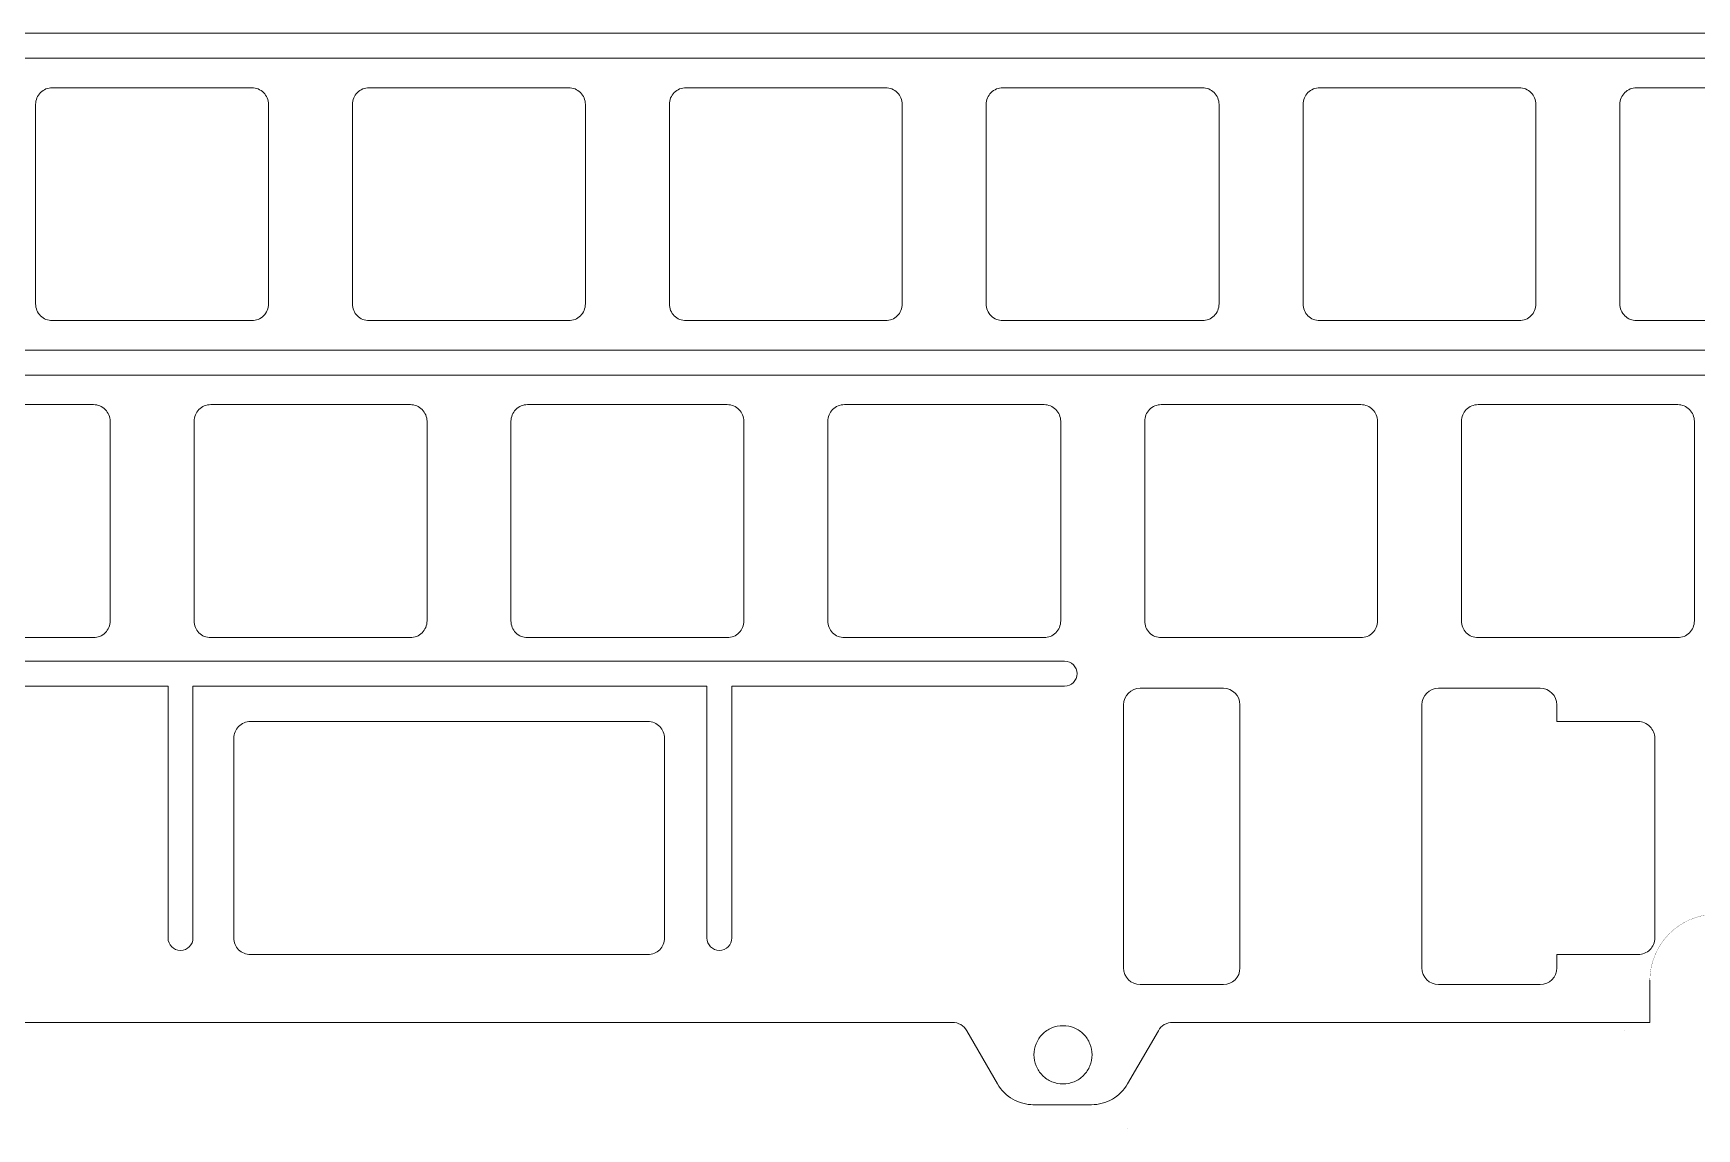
# Model space of a CAD drawing. Header units: millimetres. Extents: x -176 to 176, y -68 to 66.
# Drawn here: x -61.9 to 38.2, y -67.6 to -1.7 of the extents above; entities that cross this region are included whole.
import ezdxf

# ---------------------------------------------------------------- set-up
doc = ezdxf.new("R2010")
doc.units = ezdxf.units.MM
doc.layers.add('KeepOutLayer', color=6, linetype='Continuous')

msp = doc.modelspace()

# ---------------------------------------------------------------- linework, layer by layer
at = {"color": 252, "linetype": 'Continuous', "lineweight": 13}
for p, q in [((-60.72, -5, -1.5), (-48.72, -5, -1.5)), ((-48.72, -5), (-60.72, -5)), ((-60.72, -5), (-60.72, -5, -1.5)), ((-48.72, -5), (-48.72, -5, -1.5)), ((-29.67, -5), (-41.67, -5)), ((-41.67, -5, -1.5), (-29.67, -5, -1.5)), ((-41.67, -5), (-41.67, -5, -1.5)), ((-29.67, -5), (-29.67, -5, -1.5)), ((-10.62, -5), (-22.62, -5)), ((-22.62, -5, -1.5), (-10.62, -5, -1.5)), ((-22.62, -5), (-22.62, -5, -1.5)), ((-10.62, -5), (-10.62, -5, -1.5)), ((-3.57, -5), (-3.57, -5, -1.5)), ((8.43, -5), (-3.57, -5)), ((-3.57, -5, -1.5), (8.43, -5, -1.5)), ((8.43, -5), (8.43, -5, -1.5)), ((27.48, -5), (15.48, -5)), ((15.48, -5, -1.5), (27.48, -5, -1.5)), ((15.48, -5), (15.48, -5, -1.5)), ((27.48, -5), (27.48, -5, -1.5)), ((34.53, -5, -1.5), (46.53, -5, -1.5)), ((34.53, -5), (34.53, -5, -1.5)), ((46.53, -5), (34.53, -5)), ((-61.72, -6), (-61.72, -6, -1.5)), ((-61.72, -6), (-61.72, -18)), ((-61.72, -18, -1.5), (-61.72, -6, -1.5)), ((-47.72, -6), (-47.72, -6, -1.5)), ((-47.72, -6, -1.5), (-47.72, -18, -1.5)), ((-47.72, -18), (-47.72, -6)), ((-42.67, -6), (-42.67, -6, -1.5)), ((-42.67, -6), (-42.67, -18)), ((-42.67, -18, -1.5), (-42.67, -6, -1.5)), ((-28.67, -6), (-28.67, -6, -1.5)), ((-28.67, -6, -1.5), (-28.67, -18, -1.5)), ((-28.67, -18), (-28.67, -6)), ((-23.62, -6), (-23.62, -18)), ((-23.62, -6), (-23.62, -6, -1.5)), ((-23.62, -18, -1.5), (-23.62, -6, -1.5)), ((-9.62, -18), (-9.62, -6)), ((-9.62, -6), (-9.62, -6, -1.5)), ((-9.62, -6, -1.5), (-9.62, -18, -1.5)), ((-4.57, -6), (-4.57, -18)), ((-4.57, -18, -1.5), (-4.57, -6, -1.5)), ((-4.57, -6), (-4.57, -6, -1.5)), ((9.43, -6), (9.43, -6, -1.5)), ((9.43, -6, -1.5), (9.43, -18, -1.5)), ((9.43, -18), (9.43, -6)), ((14.48, -18, -1.5), (14.48, -6, -1.5)), ((14.48, -6), (14.48, -6, -1.5)), ((14.48, -6), (14.48, -18)), ((28.48, -18), (28.48, -6)), ((28.48, -6, -1.5), (28.48, -18, -1.5)), ((28.48, -6), (28.48, -6, -1.5)), ((33.53, -6), (33.53, -18)), ((33.53, -18, -1.5), (33.53, -6, -1.5)), ((33.53, -6), (33.53, -6, -1.5)), ((-61.72, -18), (-61.72, -18, -1.5)), ((-47.72, -18), (-47.72, -18, -1.5)), ((-42.67, -18), (-42.67, -18, -1.5)), ((-28.67, -18), (-28.67, -18, -1.5)), ((-23.62, -18), (-23.62, -18, -1.5)), ((-9.62, -18), (-9.62, -18, -1.5)), ((-4.57, -18), (-4.57, -18, -1.5)), ((9.43, -18), (9.43, -18, -1.5)), ((14.48, -18), (14.48, -18, -1.5)), ((28.48, -18), (28.48, -18, -1.5)), ((33.53, -18), (33.53, -18, -1.5)), ((-60.72, -19), (-48.72, -19)), ((-48.72, -19, -1.5), (-60.72, -19, -1.5)), ((-60.72, -19), (-60.72, -19, -1.5)), ((-48.72, -19), (-48.72, -19, -1.5)), ((-41.67, -19), (-41.67, -19, -1.5)), ((-29.67, -19, -1.5), (-41.67, -19, -1.5)), ((-41.67, -19), (-29.67, -19)), ((-29.67, -19), (-29.67, -19, -1.5)), ((-10.62, -19, -1.5), (-22.62, -19, -1.5)), ((-22.62, -19), (-22.62, -19, -1.5)), ((-22.62, -19), (-10.62, -19)), ((-10.62, -19), (-10.62, -19, -1.5)), ((8.43, -19, -1.5), (-3.57, -19, -1.5)), ((-3.57, -19), (-3.57, -19, -1.5)), ((-3.57, -19), (8.43, -19)), ((8.43, -19), (8.43, -19, -1.5)), ((15.48, -19), (15.48, -19, -1.5)), ((15.48, -19), (27.48, -19)), ((27.48, -19, -1.5), (15.48, -19, -1.5)), ((27.48, -19), (27.48, -19, -1.5)), ((34.53, -19), (34.53, -19, -1.5)), ((46.53, -19, -1.5), (34.53, -19, -1.5)), ((34.53, -19), (46.53, -19)), ((-58.24, -24.05), (-70.24, -24.05)), ((-70.24, -24.05, -1.5), (-58.24, -24.05, -1.5)), ((-58.24, -24.05), (-58.24, -24.05, -1.5)), ((-51.19, -24.05), (-51.19, -24.05, -1.5)), ((-39.19, -24.05), (-51.19, -24.05)), ((-51.19, -24.05, -1.5), (-39.19, -24.05, -1.5)), ((-39.19, -24.05), (-39.19, -24.05, -1.5)), ((-32.14, -24.05), (-32.14, -24.05, -1.5)), ((-32.14, -24.05, -1.5), (-20.14, -24.05, -1.5)), ((-20.14, -24.05), (-32.14, -24.05)), ((-20.14, -24.05), (-20.14, -24.05, -1.5)), ((-13.09, -24.05), (-13.09, -24.05, -1.5)), ((-13.09, -24.05, -1.5), (-1.09, -24.05, -1.5)), ((-1.09, -24.05), (-13.09, -24.05)), ((-1.09, -24.05), (-1.09, -24.05, -1.5)), ((5.96, -24.05, -1.5), (17.96, -24.05, -1.5)), ((5.96, -24.05), (5.96, -24.05, -1.5)), ((17.96, -24.05), (5.96, -24.05)), ((17.96, -24.05), (17.96, -24.05, -1.5)), ((25.01, -24.05, -1.5), (37.01, -24.05, -1.5)), ((25.01, -24.05), (25.01, -24.05, -1.5)), ((37.01, -24.05), (25.01, -24.05)), ((37.01, -24.05), (37.01, -24.05, -1.5)), ((-57.24, -37.05), (-57.24, -25.05)), ((-57.24, -25.05, -1.5), (-57.24, -37.05, -1.5)), ((-57.24, -25.05), (-57.24, -25.05, -1.5)), ((-52.19, -25.05), (-52.19, -25.05, -1.5)), ((-52.19, -25.05), (-52.19, -37.05)), ((-52.19, -37.05, -1.5), (-52.19, -25.05, -1.5)), ((-38.19, -25.05, -1.5), (-38.19, -37.05, -1.5)), ((-38.19, -37.05), (-38.19, -25.05)), ((-38.19, -25.05), (-38.19, -25.05, -1.5)), ((-33.14, -37.05, -1.5), (-33.14, -25.05, -1.5)), ((-33.14, -25.05), (-33.14, -25.05, -1.5)), ((-33.14, -25.05), (-33.14, -37.05)), ((-19.14, -25.05), (-19.14, -25.05, -1.5)), ((-19.14, -25.05, -1.5), (-19.14, -37.05, -1.5)), ((-19.14, -37.05), (-19.14, -25.05)), ((-14.09, -25.05), (-14.09, -25.05, -1.5)), ((-14.09, -25.05), (-14.09, -37.05)), ((-14.09, -37.05, -1.5), (-14.09, -25.05, -1.5)), ((-0.09, -37.05), (-0.09, -25.05)), ((-0.09, -25.05), (-0.09, -25.05, -1.5)), ((-0.09, -25.05, -1.5), (-0.09, -37.05, -1.5)), ((4.96, -37.05, -1.5), (4.96, -25.05, -1.5)), ((4.96, -25.05), (4.96, -37.05)), ((4.96, -25.05), (4.96, -25.05, -1.5)), ((18.96, -37.05), (18.96, -25.05)), ((18.96, -25.05), (18.96, -25.05, -1.5)), ((18.96, -25.05, -1.5), (18.96, -37.05, -1.5)), ((24.01, -37.05, -1.5), (24.01, -25.05, -1.5)), ((24.01, -25.05), (24.01, -37.05)), ((24.01, -25.05), (24.01, -25.05, -1.5)), ((38.01, -37.05), (38.01, -25.05)), ((38.01, -25.05), (38.01, -25.05, -1.5)), ((38.01, -25.05, -1.5), (38.01, -37.05, -1.5)), ((-57.24, -37.05), (-57.24, -37.05, -1.5)), ((-52.19, -37.05), (-52.19, -37.05, -1.5)), ((-38.19, -37.05), (-38.19, -37.05, -1.5)), ((-33.14, -37.05), (-33.14, -37.05, -1.5)), ((-19.14, -37.05), (-19.14, -37.05, -1.5)), ((-14.09, -37.05), (-14.09, -37.05, -1.5)), ((-0.09, -37.05), (-0.09, -37.05, -1.5)), ((4.96, -37.05), (4.96, -37.05, -1.5)), ((18.96, -37.05), (18.96, -37.05, -1.5)), ((24.01, -37.05), (24.01, -37.05, -1.5)), ((38.01, -37.05), (38.01, -37.05, -1.5)), ((-70.24, -38.05), (-58.24, -38.05)), ((-58.24, -38.05, -1.5), (-70.24, -38.05, -1.5)), ((-58.24, -38.05), (-58.24, -38.05, -1.5)), ((-51.19, -38.05), (-51.19, -38.05, -1.5)), ((-39.19, -38.05, -1.5), (-51.19, -38.05, -1.5)), ((-51.19, -38.05), (-39.19, -38.05)), ((-39.19, -38.05), (-39.19, -38.05, -1.5)), ((-20.14, -38.05, -1.5), (-32.14, -38.05, -1.5)), ((-32.14, -38.05), (-32.14, -38.05, -1.5)), ((-32.14, -38.05), (-20.14, -38.05)), ((-20.14, -38.05), (-20.14, -38.05, -1.5)), ((-13.09, -38.05), (-13.09, -38.05, -1.5)), ((-13.09, -38.05), (-1.09, -38.05)), ((-1.09, -38.05, -1.5), (-13.09, -38.05, -1.5)), ((-1.09, -38.05), (-1.09, -38.05, -1.5)), ((17.96, -38.05, -1.5), (5.96, -38.05, -1.5)), ((5.96, -38.05), (5.96, -38.05, -1.5)), ((5.96, -38.05), (17.96, -38.05)), ((17.96, -38.05), (17.96, -38.05, -1.5)), ((25.01, -38.05), (25.01, -38.05, -1.5)), ((25.01, -38.05), (37.01, -38.05)), ((37.01, -38.05, -1.5), (25.01, -38.05, -1.5)), ((37.01, -38.05), (37.01, -38.05, -1.5)), ((4.69, -41.1, -1.5), (9.69, -41.1, -1.5)), ((4.69, -41.1), (9.69, -41.1)), ((4.69, -41.1), (4.69, -41.1, -1.5)), ((9.69, -41.1), (9.69, -41.1, -1.5)), ((22.63, -41.1), (22.63, -41.1, -1.5)), ((22.63, -41.1), (28.74, -41.1)), ((22.63, -41.1, -1.5), (28.74, -41.1, -1.5)), ((28.74, -41.1), (28.74, -41.1, -1.5)), ((3.69, -57.91), (3.69, -42.1)), ((3.69, -42.1), (3.69, -42.1, -1.5)), ((3.69, -57.91, -1.5), (3.69, -42.1, -1.5)), ((10.69, -42.1, -1.5), (10.69, -57.91, -1.5)), ((10.69, -42.1), (10.69, -57.91)), ((10.69, -42.1), (10.69, -42.1, -1.5)), ((21.63, -57.91), (21.63, -42.1)), ((21.63, -57.91, -1.5), (21.63, -42.1, -1.5)), ((21.63, -42.1), (21.63, -42.1, -1.5)), ((29.74, -42.1, -1.5), (29.74, -43.1, -1.5)), ((29.74, -42.1), (29.74, -43.1)), ((29.74, -42.1), (29.74, -42.1, -1.5)), ((-48.81, -43.1, -1.5), (-24.91, -43.1, -1.5)), ((-48.81, -43.1), (-48.81, -43.1, -1.5)), ((-24.91, -43.1), (-48.81, -43.1)), ((-24.91, -43.1), (-24.91, -43.1, -1.5)), ((29.74, -43.1, -1.5), (34.63, -43.1, -1.5)), ((29.74, -43.1), (29.74, -43.1, -1.5)), ((29.74, -43.1), (34.63, -43.1)), ((34.63, -43.1), (34.63, -43.1, -1.5)), ((-49.81, -44.1), (-49.81, -56.1)), ((-49.81, -56.1, -1.5), (-49.81, -44.1, -1.5)), ((-49.81, -44.1), (-49.81, -44.1, -1.5)), ((-23.91, -56.1), (-23.91, -44.1)), ((-23.91, -44.1), (-23.91, -44.1, -1.5)), ((-23.91, -44.1, -1.5), (-23.91, -56.1, -1.5)), ((35.63, -44.1, -1.5), (35.63, -56.1, -1.5)), ((35.63, -44.1), (35.63, -44.1, -1.5)), ((35.63, -44.1), (35.63, -56.1)), ((-49.81, -56.1), (-49.81, -56.1, -1.5)), ((-23.91, -56.1), (-23.91, -56.1, -1.5)), ((35.63, -56.1), (35.63, -56.1, -1.5)), ((-24.91, -57.1, -1.5), (-48.81, -57.1, -1.5)), ((-48.81, -57.1), (-48.81, -57.1, -1.5)), ((-48.81, -57.1), (-24.91, -57.1)), ((-24.91, -57.1), (-24.91, -57.1, -1.5)), ((3.69, -57.91), (3.69, -57.91, -1.5)), ((10.69, -57.91), (10.69, -57.91, -1.5)), ((21.63, -57.91), (21.63, -57.91, -1.5)), ((34.63, -57.1, -1.5), (29.74, -57.1, -1.5)), ((29.74, -57.1), (29.74, -57.1, -1.5)), ((34.63, -57.1), (29.74, -57.1)), ((29.74, -57.1), (29.74, -57.91)), ((29.74, -57.1, -1.5), (29.74, -57.91, -1.5)), ((29.74, -57.91), (29.74, -57.91, -1.5)), ((34.63, -57.1), (34.63, -57.1, -1.5)), ((4.69, -58.91), (4.69, -58.91, -1.5)), ((9.69, -58.91), (4.69, -58.91)), ((9.69, -58.91, -1.5), (4.69, -58.91, -1.5)), ((9.69, -58.91), (9.69, -58.91, -1.5)), ((28.74, -58.91), (22.63, -58.91)), ((22.63, -58.91), (22.63, -58.91, -1.5)), ((28.74, -58.91, -1.5), (22.63, -58.91, -1.5)), ((28.74, -58.91), (28.74, -58.91, -1.5)), ((-6.6, -61.18, -1.5), (-64.31, -61.18)), ((-6.6, -61.18, -1.5), (-6.6, -61.18)), ((-3.89, -64.88, -1.5), (-5.73, -61.68, -1.5)), ((-3.89, -64.88), (-5.73, -61.68)), ((-5.73, -61.68, -1.5), (-5.73, -61.68)), ((5.78, -61.68), (3.93, -64.88)), ((5.78, -61.68, -1.5), (3.93, -64.88, -1.5)), ((33.83, -61.68, -1.5), (33.83, -61.68)), ((34.69, -61.18, -1.5), (34.69, -61.18)), ((-1.7, -63.13), (-1.7, -63.13, -1.5)), ((1.8, -63.13, -1.5), (1.8, -63.13)), ((-3.89, -64.88, -1.5), (-3.89, -64.88)), ((1.76, -66.13, -1.5), (-1.77, -66.13, -1.5)), ((-1.72, -66.13, -1.5), (-1.72, -66.13)), ((3.93, -67.57, -1.5), (3.93, -67.57))]:
    msp.add_line(p, q, dxfattribs=at)
at = {"lineweight": 18}
for points in [[(66.87, -1.73), (-141.68, -1.73)], [(66.87, -3.23), (-141.68, -3.23)], [(65.58, -20.78), (-136.92, -20.78)], [(65.58, -22.28), (-136.92, -22.28)], [(35.33, -58.64), (35.33, -61.18)]]:
    msp.add_lwpolyline(points, dxfattribs=at)
for points, elevation in [([(-73.76, -39.47), (0.14, -39.47)], -0.68), ([(-53.76, -56.1), (-53.76, -40.97), (-73.76, -40.97)], -0.68), ([(-21.36, -56.1), (-21.36, -40.97), (-52.26, -40.97), (-52.26, -56.1)], -0.68), ([(0.14, -40.97), (-19.86, -40.97), (-19.86, -56.1)], -0.68), ([(6.64, -61.18), (35.33, -61.18)], -1.5)]:
    msp.add_lwpolyline(points, dxfattribs=dict(at, elevation=elevation))
for centre, start, end in [((0.14, -40.22, -0.68), 270, 90), ((-53.01, -56.1, -0.68), 180, 0), ((-20.61, -56.1, -0.68), 180, 0)]:
    msp.add_arc(centre, 0.75, start, end, dxfattribs=at)
at = {"color": 252, "linetype": 'Continuous', "lineweight": 13, "extrusion": (0, 0, -1)}
for centre, start, end in [((-4.69, -42.1, 1.5), 0, 90), ((-4.69, -42.1), 0, 90), ((-9.69, -42.1), 90, 180), ((-9.69, -42.1, 1.5), 90, 180), ((-22.63, -42.1, 1.5), 0, 90), ((-22.63, -42.1), 0, 90), ((-28.74, -42.1), 90, 180), ((-28.74, -42.1, 1.5), 90, 180), ((-4.69, -57.91), 270, 0), ((-4.69, -57.91, 1.5), 270, 0), ((-9.69, -57.91), 180, 270), ((-9.69, -57.91, 1.5), 180, 270), ((-22.63, -57.91, 1.5), 270, 0), ((-22.63, -57.91), 270, 0), ((-28.74, -57.91, 1.5), 180, 270), ((-28.74, -57.91), 180, 270)]:
    msp.add_arc(centre, 1, start, end, dxfattribs=at)
at = {"color": 252, "linetype": 'Continuous', "lineweight": 13}
for points, knots in [([(-61.72, -6, -1.5), (-61.72, -5.74, -1.5), (-61.61, -5.48, -1.5), (-61.24, -5.11, -1.5), (-60.98, -5, -1.5), (-60.72, -5, -1.5)], [0, 0, 0, 0, 0.5, 0.5, 1, 1, 1, 1]), ([(-60.72, -5), (-60.98, -5), (-61.24, -5.11), (-61.61, -5.48), (-61.72, -5.74), (-61.72, -6)], [0, 0, 0, 0, 0.5, 0.5, 1, 1, 1, 1]), ([(-47.72, -6), (-47.72, -5.74), (-47.83, -5.48), (-48.2, -5.11), (-48.46, -5), (-48.72, -5)], [0, 0, 0, 0, 0.5, 0.5, 1, 1, 1, 1]), ([(-48.72, -5, -1.5), (-48.46, -5, -1.5), (-48.2, -5.11, -1.5), (-47.83, -5.48, -1.5), (-47.72, -5.74, -1.5), (-47.72, -6, -1.5)], [0, 0, 0, 0, 0.5, 0.5, 1, 1, 1, 1]), ([(-42.67, -6, -1.5), (-42.67, -5.74, -1.5), (-42.56, -5.48, -1.5), (-42.19, -5.11, -1.5), (-41.93, -5, -1.5), (-41.67, -5, -1.5)], [0, 0, 0, 0, 0.5, 0.5, 1, 1, 1, 1]), ([(-41.67, -5), (-41.93, -5), (-42.19, -5.11), (-42.56, -5.48), (-42.67, -5.74), (-42.67, -6)], [0, 0, 0, 0, 0.5, 0.5, 1, 1, 1, 1]), ([(-29.67, -5, -1.5), (-29.41, -5, -1.5), (-29.15, -5.11, -1.5), (-28.78, -5.48, -1.5), (-28.67, -5.74, -1.5), (-28.67, -6, -1.5)], [0, 0, 0, 0, 0.5, 0.5, 1, 1, 1, 1]), ([(-28.67, -6), (-28.67, -5.74), (-28.78, -5.48), (-29.15, -5.11), (-29.41, -5), (-29.67, -5)], [0, 0, 0, 0, 0.5, 0.5, 1, 1, 1, 1]), ([(-22.62, -5), (-22.88, -5), (-23.14, -5.11), (-23.51, -5.48), (-23.62, -5.74), (-23.62, -6)], [0, 0, 0, 0, 0.5, 0.5, 1, 1, 1, 1]), ([(-23.62, -6, -1.5), (-23.62, -5.74, -1.5), (-23.51, -5.48, -1.5), (-23.14, -5.11, -1.5), (-22.88, -5, -1.5), (-22.62, -5, -1.5)], [0, 0, 0, 0, 0.5, 0.5, 1, 1, 1, 1]), ([(-10.62, -5, -1.5), (-10.36, -5, -1.5), (-10.1, -5.11, -1.5), (-9.73, -5.48, -1.5), (-9.62, -5.74, -1.5), (-9.62, -6, -1.5)], [0, 0, 0, 0, 0.5, 0.5, 1, 1, 1, 1]), ([(-9.62, -6), (-9.62, -5.74), (-9.73, -5.48), (-10.1, -5.11), (-10.36, -5), (-10.62, -5)], [0, 0, 0, 0, 0.5, 0.5, 1, 1, 1, 1]), ([(-3.57, -5), (-3.83, -5), (-4.09, -5.11), (-4.46, -5.48), (-4.57, -5.74), (-4.57, -6)], [0, 0, 0, 0, 0.5, 0.5, 1, 1, 1, 1]), ([(-4.57, -6, -1.5), (-4.57, -5.74, -1.5), (-4.46, -5.48, -1.5), (-4.09, -5.11, -1.5), (-3.83, -5, -1.5), (-3.57, -5, -1.5)], [0, 0, 0, 0, 0.5, 0.5, 1, 1, 1, 1]), ([(8.43, -5, -1.5), (8.69, -5, -1.5), (8.95, -5.11, -1.5), (9.32, -5.48, -1.5), (9.43, -5.74, -1.5), (9.43, -6, -1.5)], [0, 0, 0, 0, 0.5, 0.5, 1, 1, 1, 1]), ([(9.43, -6), (9.43, -5.74), (9.32, -5.48), (8.95, -5.11), (8.69, -5), (8.43, -5)], [0, 0, 0, 0, 0.5, 0.5, 1, 1, 1, 1]), ([(14.48, -6, -1.5), (14.48, -5.74, -1.5), (14.59, -5.48, -1.5), (14.96, -5.11, -1.5), (15.22, -5, -1.5), (15.48, -5, -1.5)], [0, 0, 0, 0, 0.5, 0.5, 1, 1, 1, 1]), ([(15.48, -5), (15.22, -5), (14.96, -5.11), (14.59, -5.48), (14.48, -5.74), (14.48, -6)], [0, 0, 0, 0, 0.5, 0.5, 1, 1, 1, 1]), ([(27.48, -5, -1.5), (27.74, -5, -1.5), (28, -5.11, -1.5), (28.37, -5.48, -1.5), (28.48, -5.74, -1.5), (28.48, -6, -1.5)], [0, 0, 0, 0, 0.5, 0.5, 1, 1, 1, 1]), ([(28.48, -6), (28.48, -5.74), (28.37, -5.48), (28, -5.11), (27.74, -5), (27.48, -5)], [0, 0, 0, 0, 0.5, 0.5, 1, 1, 1, 1]), ([(34.53, -5), (34.27, -5), (34.01, -5.11), (33.64, -5.48), (33.53, -5.74), (33.53, -6)], [0, 0, 0, 0, 0.5, 0.5, 1, 1, 1, 1]), ([(33.53, -6, -1.5), (33.53, -5.74, -1.5), (33.64, -5.48, -1.5), (34.01, -5.11, -1.5), (34.27, -5, -1.5), (34.53, -5, -1.5)], [0, 0, 0, 0, 0.5, 0.5, 1, 1, 1, 1]), ([(-61.72, -18), (-61.72, -18.27), (-61.61, -18.53), (-61.24, -18.9), (-60.98, -19), (-60.72, -19)], [0, 0, 0, 0, 0.5, 0.5, 1, 1, 1, 1]), ([(-60.72, -19, -1.5), (-60.98, -19, -1.5), (-61.24, -18.9, -1.5), (-61.61, -18.53, -1.5), (-61.72, -18.27, -1.5), (-61.72, -18, -1.5)], [0, 0, 0, 0, 0.5, 0.5, 1, 1, 1, 1]), ([(-48.72, -19), (-48.46, -19), (-48.2, -18.9), (-47.83, -18.53), (-47.72, -18.27), (-47.72, -18)], [0, 0, 0, 0, 0.5, 0.5, 1, 1, 1, 1]), ([(-47.72, -18, -1.5), (-47.72, -18.27, -1.5), (-47.83, -18.53, -1.5), (-48.2, -18.9, -1.5), (-48.46, -19, -1.5), (-48.72, -19, -1.5)], [0, 0, 0, 0, 0.5, 0.5, 1, 1, 1, 1]), ([(-42.67, -18), (-42.67, -18.27), (-42.56, -18.53), (-42.19, -18.9), (-41.93, -19), (-41.67, -19)], [0, 0, 0, 0, 0.5, 0.5, 1, 1, 1, 1]), ([(-41.67, -19, -1.5), (-41.93, -19, -1.5), (-42.19, -18.9, -1.5), (-42.56, -18.53, -1.5), (-42.67, -18.27, -1.5), (-42.67, -18, -1.5)], [0, 0, 0, 0, 0.5, 0.5, 1, 1, 1, 1]), ([(-29.67, -19), (-29.41, -19), (-29.15, -18.9), (-28.78, -18.53), (-28.67, -18.27), (-28.67, -18)], [0, 0, 0, 0, 0.5, 0.5, 1, 1, 1, 1]), ([(-28.67, -18, -1.5), (-28.67, -18.27, -1.5), (-28.78, -18.53, -1.5), (-29.15, -18.9, -1.5), (-29.41, -19, -1.5), (-29.67, -19, -1.5)], [0, 0, 0, 0, 0.5, 0.5, 1, 1, 1, 1]), ([(-23.62, -18), (-23.62, -18.27), (-23.51, -18.53), (-23.14, -18.9), (-22.88, -19), (-22.62, -19)], [0, 0, 0, 0, 0.5, 0.5, 1, 1, 1, 1]), ([(-22.62, -19, -1.5), (-22.88, -19, -1.5), (-23.14, -18.9, -1.5), (-23.51, -18.53, -1.5), (-23.62, -18.27, -1.5), (-23.62, -18, -1.5)], [0, 0, 0, 0, 0.5, 0.5, 1, 1, 1, 1]), ([(-10.62, -19), (-10.36, -19), (-10.1, -18.9), (-9.73, -18.53), (-9.62, -18.27), (-9.62, -18)], [0, 0, 0, 0, 0.5, 0.5, 1, 1, 1, 1]), ([(-9.62, -18, -1.5), (-9.62, -18.27, -1.5), (-9.73, -18.53, -1.5), (-10.1, -18.9, -1.5), (-10.36, -19, -1.5), (-10.62, -19, -1.5)], [0, 0, 0, 0, 0.5, 0.5, 1, 1, 1, 1]), ([(-3.57, -19, -1.5), (-3.83, -19, -1.5), (-4.09, -18.9, -1.5), (-4.46, -18.53, -1.5), (-4.57, -18.27, -1.5), (-4.57, -18, -1.5)], [0, 0, 0, 0, 0.5, 0.5, 1, 1, 1, 1]), ([(-4.57, -18), (-4.57, -18.27), (-4.46, -18.53), (-4.09, -18.9), (-3.83, -19), (-3.57, -19)], [0, 0, 0, 0, 0.5, 0.5, 1, 1, 1, 1]), ([(8.43, -19), (8.69, -19), (8.95, -18.9), (9.32, -18.53), (9.43, -18.27), (9.43, -18)], [0, 0, 0, 0, 0.5, 0.5, 1, 1, 1, 1]), ([(9.43, -18, -1.5), (9.43, -18.27, -1.5), (9.32, -18.53, -1.5), (8.95, -18.9, -1.5), (8.69, -19, -1.5), (8.43, -19, -1.5)], [0, 0, 0, 0, 0.5, 0.5, 1, 1, 1, 1]), ([(14.48, -18), (14.48, -18.27), (14.59, -18.53), (14.96, -18.9), (15.22, -19), (15.48, -19)], [0, 0, 0, 0, 0.5, 0.5, 1, 1, 1, 1]), ([(15.48, -19, -1.5), (15.22, -19, -1.5), (14.96, -18.9, -1.5), (14.59, -18.53, -1.5), (14.48, -18.27, -1.5), (14.48, -18, -1.5)], [0, 0, 0, 0, 0.5, 0.5, 1, 1, 1, 1]), ([(27.48, -19), (27.74, -19), (28, -18.9), (28.37, -18.53), (28.48, -18.27), (28.48, -18)], [0, 0, 0, 0, 0.5, 0.5, 1, 1, 1, 1]), ([(28.48, -18, -1.5), (28.48, -18.27, -1.5), (28.37, -18.53, -1.5), (28, -18.9, -1.5), (27.74, -19, -1.5), (27.48, -19, -1.5)], [0, 0, 0, 0, 0.5, 0.5, 1, 1, 1, 1]), ([(33.53, -18), (33.53, -18.27), (33.64, -18.53), (34.01, -18.9), (34.27, -19), (34.53, -19)], [0, 0, 0, 0, 0.5, 0.5, 1, 1, 1, 1]), ([(34.53, -19, -1.5), (34.27, -19, -1.5), (34.01, -18.9, -1.5), (33.64, -18.53, -1.5), (33.53, -18.27, -1.5), (33.53, -18, -1.5)], [0, 0, 0, 0, 0.5, 0.5, 1, 1, 1, 1]), ([(-58.24, -24.05, -1.5), (-57.98, -24.05, -1.5), (-57.72, -24.16, -1.5), (-57.35, -24.53, -1.5), (-57.24, -24.79, -1.5), (-57.24, -25.05, -1.5)], [0, 0, 0, 0, 0.5, 0.5, 1, 1, 1, 1]), ([(-57.24, -25.05), (-57.24, -24.79), (-57.35, -24.53), (-57.72, -24.16), (-57.98, -24.05), (-58.24, -24.05)], [0, 0, 0, 0, 0.5, 0.5, 1, 1, 1, 1]), ([(-51.19, -24.05), (-51.46, -24.05), (-51.72, -24.16), (-52.09, -24.53), (-52.19, -24.79), (-52.19, -25.05)], [0, 0, 0, 0, 0.5, 0.5, 1, 1, 1, 1]), ([(-52.19, -25.05, -1.5), (-52.19, -24.79, -1.5), (-52.09, -24.53, -1.5), (-51.72, -24.16, -1.5), (-51.46, -24.05, -1.5), (-51.19, -24.05, -1.5)], [0, 0, 0, 0, 0.5, 0.5, 1, 1, 1, 1]), ([(-39.19, -24.05, -1.5), (-38.93, -24.05, -1.5), (-38.67, -24.16, -1.5), (-38.3, -24.53, -1.5), (-38.19, -24.79, -1.5), (-38.19, -25.05, -1.5)], [0, 0, 0, 0, 0.5, 0.5, 1, 1, 1, 1]), ([(-38.19, -25.05), (-38.19, -24.79), (-38.3, -24.53), (-38.67, -24.16), (-38.93, -24.05), (-39.19, -24.05)], [0, 0, 0, 0, 0.5, 0.5, 1, 1, 1, 1]), ([(-32.14, -24.05), (-32.41, -24.05), (-32.67, -24.16), (-33.04, -24.53), (-33.14, -24.79), (-33.14, -25.05)], [0, 0, 0, 0, 0.5, 0.5, 1, 1, 1, 1]), ([(-33.14, -25.05, -1.5), (-33.14, -24.79, -1.5), (-33.04, -24.53, -1.5), (-32.67, -24.16, -1.5), (-32.41, -24.05, -1.5), (-32.14, -24.05, -1.5)], [0, 0, 0, 0, 0.5, 0.5, 1, 1, 1, 1]), ([(-20.14, -24.05, -1.5), (-19.88, -24.05, -1.5), (-19.62, -24.16, -1.5), (-19.25, -24.53, -1.5), (-19.14, -24.79, -1.5), (-19.14, -25.05, -1.5)], [0, 0, 0, 0, 0.5, 0.5, 1, 1, 1, 1]), ([(-19.14, -25.05), (-19.14, -24.79), (-19.25, -24.53), (-19.62, -24.16), (-19.88, -24.05), (-20.14, -24.05)], [0, 0, 0, 0, 0.5, 0.5, 1, 1, 1, 1]), ([(-14.09, -25.05, -1.5), (-14.09, -24.79, -1.5), (-13.99, -24.53, -1.5), (-13.62, -24.16, -1.5), (-13.36, -24.05, -1.5), (-13.09, -24.05, -1.5)], [0, 0, 0, 0, 0.5, 0.5, 1, 1, 1, 1]), ([(-13.09, -24.05), (-13.36, -24.05), (-13.62, -24.16), (-13.99, -24.53), (-14.09, -24.79), (-14.09, -25.05)], [0, 0, 0, 0, 0.5, 0.5, 1, 1, 1, 1]), ([(-1.09, -24.05, -1.5), (-0.83, -24.05, -1.5), (-0.57, -24.16, -1.5), (-0.2, -24.53, -1.5), (-0.09, -24.79, -1.5), (-0.09, -25.05, -1.5)], [0, 0, 0, 0, 0.5, 0.5, 1, 1, 1, 1]), ([(-0.09, -25.05), (-0.09, -24.79), (-0.2, -24.53), (-0.57, -24.16), (-0.83, -24.05), (-1.09, -24.05)], [0, 0, 0, 0, 0.5, 0.5, 1, 1, 1, 1]), ([(4.96, -25.05, -1.5), (4.96, -24.79, -1.5), (5.06, -24.53, -1.5), (5.43, -24.16, -1.5), (5.69, -24.05, -1.5), (5.96, -24.05, -1.5)], [0, 0, 0, 0, 0.5, 0.5, 1, 1, 1, 1]), ([(5.96, -24.05), (5.69, -24.05), (5.43, -24.16), (5.06, -24.53), (4.96, -24.79), (4.96, -25.05)], [0, 0, 0, 0, 0.5, 0.5, 1, 1, 1, 1]), ([(17.96, -24.05, -1.5), (18.22, -24.05, -1.5), (18.48, -24.16, -1.5), (18.85, -24.53, -1.5), (18.96, -24.79, -1.5), (18.96, -25.05, -1.5)], [0, 0, 0, 0, 0.5, 0.5, 1, 1, 1, 1]), ([(18.96, -25.05), (18.96, -24.79), (18.85, -24.53), (18.48, -24.16), (18.22, -24.05), (17.96, -24.05)], [0, 0, 0, 0, 0.5, 0.5, 1, 1, 1, 1]), ([(25.01, -24.05), (24.74, -24.05), (24.48, -24.16), (24.11, -24.53), (24.01, -24.79), (24.01, -25.05)], [0, 0, 0, 0, 0.5, 0.5, 1, 1, 1, 1]), ([(24.01, -25.05, -1.5), (24.01, -24.79, -1.5), (24.11, -24.53, -1.5), (24.48, -24.16, -1.5), (24.74, -24.05, -1.5), (25.01, -24.05, -1.5)], [0, 0, 0, 0, 0.5, 0.5, 1, 1, 1, 1]), ([(37.01, -24.05, -1.5), (37.27, -24.05, -1.5), (37.53, -24.16, -1.5), (37.9, -24.53, -1.5), (38.01, -24.79, -1.5), (38.01, -25.05, -1.5)], [0, 0, 0, 0, 0.5, 0.5, 1, 1, 1, 1]), ([(38.01, -25.05), (38.01, -24.79), (37.9, -24.53), (37.53, -24.16), (37.27, -24.05), (37.01, -24.05)], [0, 0, 0, 0, 0.5, 0.5, 1, 1, 1, 1]), ([(-57.24, -37.05, -1.5), (-57.24, -37.32, -1.5), (-57.35, -37.58, -1.5), (-57.72, -37.95, -1.5), (-57.98, -38.05, -1.5), (-58.24, -38.05, -1.5)], [0, 0, 0, 0, 0.5, 0.5, 1, 1, 1, 1]), ([(-58.24, -38.05), (-57.98, -38.05), (-57.72, -37.95), (-57.35, -37.58), (-57.24, -37.32), (-57.24, -37.05)], [0, 0, 0, 0, 0.5, 0.5, 1, 1, 1, 1]), ([(-52.19, -37.05), (-52.19, -37.32), (-52.09, -37.58), (-51.72, -37.95), (-51.46, -38.05), (-51.19, -38.05)], [0, 0, 0, 0, 0.5, 0.5, 1, 1, 1, 1]), ([(-51.19, -38.05, -1.5), (-51.46, -38.05, -1.5), (-51.72, -37.95, -1.5), (-52.09, -37.58, -1.5), (-52.19, -37.32, -1.5), (-52.19, -37.05, -1.5)], [0, 0, 0, 0, 0.5, 0.5, 1, 1, 1, 1]), ([(-38.19, -37.05, -1.5), (-38.19, -37.32, -1.5), (-38.3, -37.58, -1.5), (-38.67, -37.95, -1.5), (-38.93, -38.05, -1.5), (-39.19, -38.05, -1.5)], [0, 0, 0, 0, 0.5, 0.5, 1, 1, 1, 1]), ([(-39.19, -38.05), (-38.93, -38.05), (-38.67, -37.95), (-38.3, -37.58), (-38.19, -37.32), (-38.19, -37.05)], [0, 0, 0, 0, 0.5, 0.5, 1, 1, 1, 1]), ([(-32.14, -38.05, -1.5), (-32.41, -38.05, -1.5), (-32.67, -37.95, -1.5), (-33.04, -37.58, -1.5), (-33.14, -37.32, -1.5), (-33.14, -37.05, -1.5)], [0, 0, 0, 0, 0.5, 0.5, 1, 1, 1, 1]), ([(-33.14, -37.05), (-33.14, -37.32), (-33.04, -37.58), (-32.67, -37.95), (-32.41, -38.05), (-32.14, -38.05)], [0, 0, 0, 0, 0.5, 0.5, 1, 1, 1, 1]), ([(-19.14, -37.05, -1.5), (-19.14, -37.32, -1.5), (-19.25, -37.58, -1.5), (-19.62, -37.95, -1.5), (-19.88, -38.05, -1.5), (-20.14, -38.05, -1.5)], [0, 0, 0, 0, 0.5, 0.5, 1, 1, 1, 1]), ([(-20.14, -38.05), (-19.88, -38.05), (-19.62, -37.95), (-19.25, -37.58), (-19.14, -37.32), (-19.14, -37.05)], [0, 0, 0, 0, 0.5, 0.5, 1, 1, 1, 1]), ([(-14.09, -37.05), (-14.09, -37.32), (-13.99, -37.58), (-13.62, -37.95), (-13.36, -38.05), (-13.09, -38.05)], [0, 0, 0, 0, 0.5, 0.5, 1, 1, 1, 1]), ([(-13.09, -38.05, -1.5), (-13.36, -38.05, -1.5), (-13.62, -37.95, -1.5), (-13.99, -37.58, -1.5), (-14.09, -37.32, -1.5), (-14.09, -37.05, -1.5)], [0, 0, 0, 0, 0.5, 0.5, 1, 1, 1, 1]), ([(-0.09, -37.05, -1.5), (-0.09, -37.32, -1.5), (-0.2, -37.58, -1.5), (-0.57, -37.95, -1.5), (-0.83, -38.05, -1.5), (-1.09, -38.05, -1.5)], [0, 0, 0, 0, 0.5, 0.5, 1, 1, 1, 1]), ([(-1.09, -38.05), (-0.83, -38.05), (-0.57, -37.95), (-0.2, -37.58), (-0.09, -37.32), (-0.09, -37.05)], [0, 0, 0, 0, 0.5, 0.5, 1, 1, 1, 1]), ([(5.96, -38.05, -1.5), (5.69, -38.05, -1.5), (5.43, -37.95, -1.5), (5.06, -37.58, -1.5), (4.96, -37.32, -1.5), (4.96, -37.05, -1.5)], [0, 0, 0, 0, 0.5, 0.5, 1, 1, 1, 1]), ([(4.96, -37.05), (4.96, -37.32), (5.06, -37.58), (5.43, -37.95), (5.69, -38.05), (5.96, -38.05)], [0, 0, 0, 0, 0.5, 0.5, 1, 1, 1, 1]), ([(17.96, -38.05), (18.22, -38.05), (18.48, -37.95), (18.85, -37.58), (18.96, -37.32), (18.96, -37.05)], [0, 0, 0, 0, 0.5, 0.5, 1, 1, 1, 1]), ([(18.96, -37.05, -1.5), (18.96, -37.32, -1.5), (18.85, -37.58, -1.5), (18.48, -37.95, -1.5), (18.22, -38.05, -1.5), (17.96, -38.05, -1.5)], [0, 0, 0, 0, 0.5, 0.5, 1, 1, 1, 1]), ([(24.01, -37.05), (24.01, -37.32), (24.11, -37.58), (24.48, -37.95), (24.74, -38.05), (25.01, -38.05)], [0, 0, 0, 0, 0.5, 0.5, 1, 1, 1, 1]), ([(25.01, -38.05, -1.5), (24.74, -38.05, -1.5), (24.48, -37.95, -1.5), (24.11, -37.58, -1.5), (24.01, -37.32, -1.5), (24.01, -37.05, -1.5)], [0, 0, 0, 0, 0.5, 0.5, 1, 1, 1, 1]), ([(37.01, -38.05), (37.27, -38.05), (37.53, -37.95), (37.9, -37.58), (38.01, -37.32), (38.01, -37.05)], [0, 0, 0, 0, 0.5, 0.5, 1, 1, 1, 1]), ([(38.01, -37.05, -1.5), (38.01, -37.32, -1.5), (37.9, -37.58, -1.5), (37.53, -37.95, -1.5), (37.27, -38.05, -1.5), (37.01, -38.05, -1.5)], [0, 0, 0, 0, 0.5, 0.5, 1, 1, 1, 1]), ([(-48.81, -43.1), (-49.07, -43.1), (-49.33, -43.21), (-49.7, -43.58), (-49.81, -43.84), (-49.81, -44.1)], [0, 0, 0, 0, 0.5, 0.5, 1, 1, 1, 1]), ([(-49.81, -44.1, -1.5), (-49.81, -43.84, -1.5), (-49.7, -43.58, -1.5), (-49.33, -43.21, -1.5), (-49.07, -43.1, -1.5), (-48.81, -43.1, -1.5)], [0, 0, 0, 0, 0.5, 0.5, 1, 1, 1, 1]), ([(-23.91, -44.1), (-23.91, -43.84), (-24.01, -43.58), (-24.38, -43.21), (-24.64, -43.1), (-24.91, -43.1)], [0, 0, 0, 0, 0.5, 0.5, 1, 1, 1, 1]), ([(-24.91, -43.1, -1.5), (-24.64, -43.1, -1.5), (-24.38, -43.21, -1.5), (-24.01, -43.58, -1.5), (-23.91, -43.84, -1.5), (-23.91, -44.1, -1.5)], [0, 0, 0, 0, 0.5, 0.5, 1, 1, 1, 1]), ([(34.63, -43.1), (34.89, -43.1), (35.15, -43.21), (35.52, -43.58), (35.63, -43.84), (35.63, -44.1)], [0, 0, 0, 0, 0.5, 0.5, 1, 1, 1, 1]), ([(34.63, -43.1, -1.5), (34.89, -43.1, -1.5), (35.15, -43.21, -1.5), (35.52, -43.58, -1.5), (35.63, -43.84, -1.5), (35.63, -44.1, -1.5)], [0, 0, 0, 0, 0.5, 0.5, 1, 1, 1, 1]), ([(-48.81, -57.1, -1.5), (-49.07, -57.1, -1.5), (-49.33, -57, -1.5), (-49.7, -56.63, -1.5), (-49.81, -56.37, -1.5), (-49.81, -56.1, -1.5)], [0, 0, 0, 0, 0.5, 0.5, 1, 1, 1, 1]), ([(-49.81, -56.1), (-49.81, -56.37), (-49.7, -56.63), (-49.33, -57), (-49.07, -57.1), (-48.81, -57.1)], [0, 0, 0, 0, 0.5, 0.5, 1, 1, 1, 1]), ([(-23.91, -56.1, -1.5), (-23.91, -56.37, -1.5), (-24.01, -56.63, -1.5), (-24.38, -57, -1.5), (-24.64, -57.1, -1.5), (-24.91, -57.1, -1.5)], [0, 0, 0, 0, 0.5, 0.5, 1, 1, 1, 1]), ([(-24.91, -57.1), (-24.64, -57.1), (-24.38, -57), (-24.01, -56.63), (-23.91, -56.37), (-23.91, -56.1)], [0, 0, 0, 0, 0.5, 0.5, 1, 1, 1, 1]), ([(35.63, -56.1, -1.5), (35.63, -56.37, -1.5), (35.52, -56.63, -1.5), (35.15, -57, -1.5), (34.89, -57.1, -1.5), (34.63, -57.1, -1.5)], [0, 0, 0, 0, 0.5, 0.5, 1, 1, 1, 1]), ([(35.63, -56.1), (35.63, -56.37), (35.52, -56.63), (35.15, -57), (34.89, -57.1), (34.63, -57.1)], [0, 0, 0, 0, 0.5, 0.5, 1, 1, 1, 1]), ([(-5.73, -61.68), (-5.82, -61.53), (-5.95, -61.4), (-6.25, -61.23), (-6.42, -61.18), (-6.6, -61.18)], [0, 0, 0, 0, 0.5, 0.5, 1, 1, 1, 1]), ([(-5.73, -61.68, -1.5), (-5.82, -61.53, -1.5), (-5.95, -61.4, -1.5), (-6.25, -61.23, -1.5), (-6.42, -61.18, -1.5), (-6.6, -61.18, -1.5)], [0, 0, 0, 0, 0.5, 0.5, 1, 1, 1, 1]), ([(-1.7, -63.13, -1.5), (-1.7, -62.9, -1.5), (-1.65, -62.67, -1.5), (-1.48, -62.25, -1.5), (-1.35, -62.05, -1.5), (-1.03, -61.73, -1.5), (-0.83, -61.6, -1.5), (-0.41, -61.42, -1.5), (-0.18, -61.38, -1.5), (0.28, -61.38, -1.5), (0.51, -61.42, -1.5), (0.93, -61.6, -1.5), (1.13, -61.73, -1.5), (1.45, -62.05, -1.5), (1.58, -62.25, -1.5), (1.75, -62.67, -1.5), (1.8, -62.9, -1.5), (1.8, -63.13, -1.5)], [0, 0, 0, 0, 0.125, 0.125, 0.25, 0.25, 0.375, 0.375, 0.5, 0.5, 0.625, 0.625, 0.75, 0.75, 0.875, 0.875, 1, 1, 1, 1]), ([(1.8, -63.13), (1.8, -62.9), (1.75, -62.67), (1.58, -62.25), (1.45, -62.05), (1.13, -61.73), (0.93, -61.6), (0.51, -61.42), (0.28, -61.38), (-0.18, -61.38), (-0.41, -61.42), (-0.83, -61.6), (-1.03, -61.73), (-1.35, -62.05), (-1.48, -62.25), (-1.65, -62.67), (-1.7, -62.9), (-1.7, -63.13)], [0, 0, 0, 0, 0.125, 0.125, 0.25, 0.25, 0.375, 0.375, 0.5, 0.5, 0.625, 0.625, 0.75, 0.75, 0.875, 0.875, 1, 1, 1, 1]), ([(6.64, -61.18, -1.5), (6.47, -61.18, -1.5), (6.29, -61.23, -1.5), (5.99, -61.4, -1.5), (5.86, -61.53, -1.5), (5.78, -61.68, -1.5)], [0, 0, 0, 0, 0.5, 0.5, 1, 1, 1, 1]), ([(1.8, -63.13, -1.5), (1.8, -63.36, -1.5), (1.75, -63.58, -1.5), (1.58, -64.01, -1.5), (1.45, -64.2, -1.5), (1.13, -64.53, -1.5), (0.93, -64.66, -1.5), (0.51, -64.83, -1.5), (0.28, -64.88, -1.5), (-0.18, -64.88, -1.5), (-0.41, -64.83, -1.5), (-0.83, -64.66, -1.5), (-1.03, -64.53, -1.5), (-1.35, -64.2, -1.5), (-1.48, -64.01, -1.5), (-1.65, -63.58, -1.5), (-1.7, -63.36, -1.5), (-1.7, -63.13, -1.5)], [0, 0, 0, 0, 0.125, 0.125, 0.25, 0.25, 0.375, 0.375, 0.5, 0.5, 0.625, 0.625, 0.75, 0.75, 0.875, 0.875, 1, 1, 1, 1]), ([(-1.7, -63.13), (-1.7, -63.36), (-1.65, -63.58), (-1.48, -64.01), (-1.35, -64.2), (-1.03, -64.53), (-0.83, -64.66), (-0.41, -64.83), (-0.18, -64.88), (0.28, -64.88), (0.51, -64.83), (0.93, -64.66), (1.13, -64.53), (1.45, -64.2), (1.58, -64.01), (1.75, -63.58), (1.8, -63.36), (1.8, -63.13)], [0, 0, 0, 0, 0.125, 0.125, 0.25, 0.25, 0.375, 0.375, 0.5, 0.5, 0.625, 0.625, 0.75, 0.75, 0.875, 0.875, 1, 1, 1, 1]), ([(-1.72, -66.13, -1.5), (-2.16, -66.13, -1.5), (-2.59, -66.01, -1.5), (-3.35, -65.58, -1.5), (-3.67, -65.26, -1.5), (-3.89, -64.88, -1.5)], [0, 0, 0, 0, 0.5, 0.5, 1, 1, 1, 1]), ([(-1.72, -66.13), (-2.16, -66.13), (-2.59, -66.01), (-3.35, -65.58), (-3.67, -65.26), (-3.89, -64.88)], [0, 0, 0, 0, 0.5, 0.5, 1, 1, 1, 1]), ([(3.93, -64.88), (3.71, -65.26), (3.39, -65.58), (2.64, -66.01), (2.2, -66.13), (1.76, -66.13)], [0, 0, 0, 0, 0.5, 0.5, 1, 1, 1, 1]), ([(3.93, -64.88, -1.5), (3.71, -65.26, -1.5), (3.39, -65.58, -1.5), (2.64, -66.01, -1.5), (2.2, -66.13, -1.5), (1.76, -66.13, -1.5)], [0, 0, 0, 0, 0.5, 0.5, 1, 1, 1, 1])]:
    msp.add_open_spline(points, degree=3, knots=knots, dxfattribs=at)
at = {"layer": 'KeepOutLayer', "const_width": 0.0127}
msp.add_lwpolyline([(35.33, -58.64, -1.00274), (43.33, -58.74)], format="xyb", dxfattribs=at)

doc.saveas('drawing.dxf')
